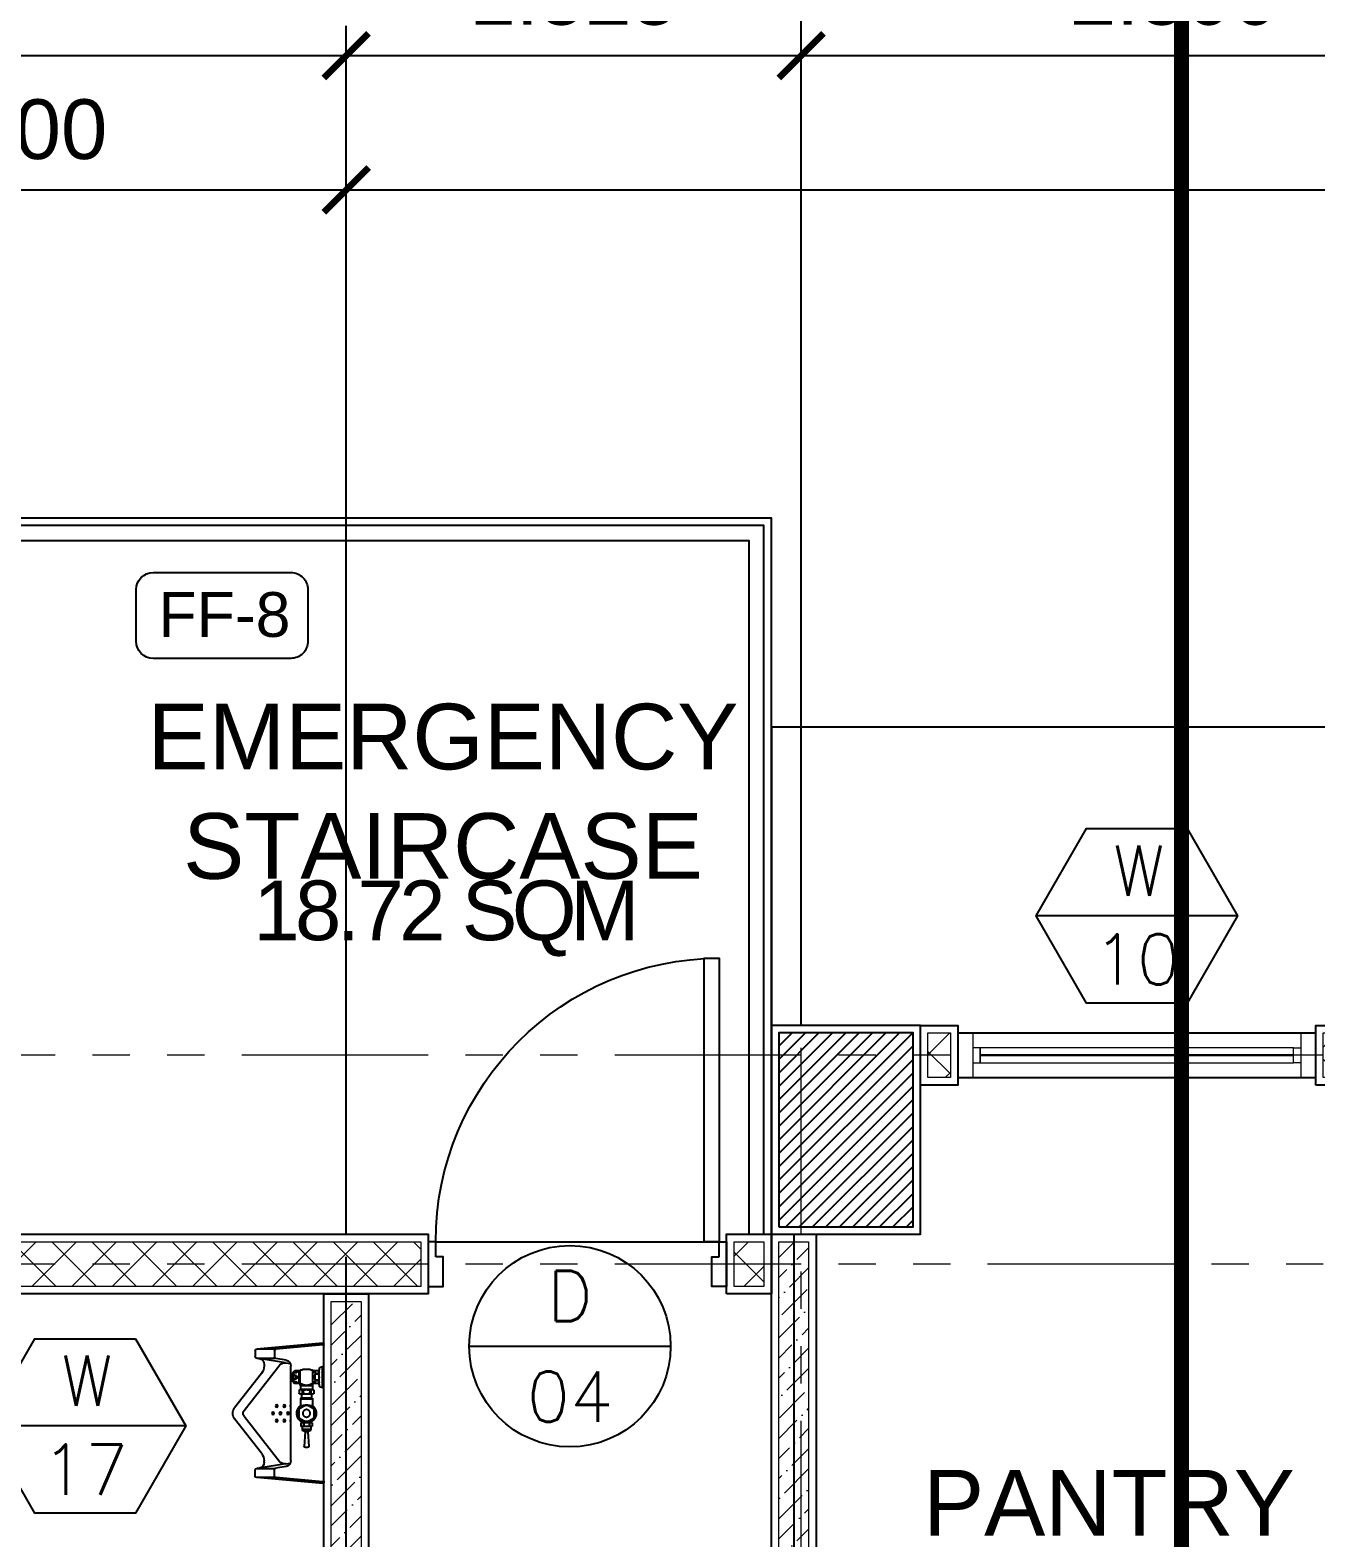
# Model space of a CAD drawing. Header units: metres. Extents: x -12400 to 1, y 0 to 106422.
# Drawn here: x -12148.54 to -12144.23, y 106405.45 to 106410.51 of the extents above; entities that cross this region are included whole.
import ezdxf
from ezdxf.enums import TextEntityAlignment as Align

# ---------------------------------------------------------------- set-up
doc = ezdxf.new("R2010")
doc.units = ezdxf.units.M
doc.header["$PDMODE"] = 35
for name, pattern in [('CENTER', [2, 1.25, -0.25, 0.25, -0.25]), ('HIDDEN2', [4.762499999999999, 3.175, -1.5875]), ('PHANTOM2', [1.25, 0.625, -0.125, 0.125, -0.125, 0.125, -0.125])]:
    doc.linetypes.add(name, pattern=pattern)
for name, color, linetype, lineweight in [('.3', 6, 'Continuous', 30), ('0.1', 1, 'Continuous', 9), ('0.20', 2, 'Continuous', 20), ('A-DIM-100', 8, 'Continuous', 0), ('DIM 001', 251, 'Continuous', 13), ('HATCH', 250, 'Continuous', 5), ('W', 140, 'Continuous', 80)]:
    doc.layers.add(name, color=color, linetype=linetype, lineweight=lineweight)
for name, color, linetype in [('1AR', 1, 'Continuous'), ('AR-WALL', 7, 'Continuous'), ('BAR', 6, 'Continuous'), ('FIXTURE', 35, 'Continuous'), ('P-FIXT', 8, 'Continuous'), ('P-FIXT-MISC', 84, 'Continuous'), ('P-HIDE', 1, 'HIDDEN2'), ('SCH-DOOR', 23, 'Continuous'), ('SCH-FLR', 224, 'Continuous'), ('SCH-WIND', 181, 'Continuous'), ('stone', 15, 'Continuous'), ('txt', 2, 'Continuous'), ('WALL', 7, 'Continuous'), ('WINDOW', 1, 'Continuous')]:
    doc.layers.add(name, color=color, linetype=linetype)
doc.layers.add('GUIDELINES', color=206, linetype='Continuous', plot=False)
doc.styles.add('arial', font='arial.ttf')
doc.styles.add('Arial-Bold', font='arial.ttf')
doc.styles.add('DIMTXT-100', font='arial.ttf')
doc.styles.add('swis721', font='swiss.ttf')
doc.styles.add('T-0.15', font='romans.shx', dxfattribs={"height": 0.15})
doc.dimstyles.new('D-100', dxfattribs={"dimtxt": 0.2, "dimasz": 0.15, "dimexe": 0.1, "dimexo": 0.1, "dimgap": 0.1, "dimtad": 1, "dimdec": 3, "dimzin": 4, "dimdsep": 46, "dimtxsty": 'DIMTXT-100', "dimblk": 'ARCHTICK', "dimcen": 0.2, "dimdle": 0.1, "dimclrd": 8, "dimclre": 8, "dimclrt": 2, "dimadec": 0, "dimazin": 1, "dimtfac": 1, "dimtdec": 3, "dimtofl": 0, "dimtmove": 2, "dimatfit": 3, "dimfxl": 1, "dimarcsym": 0})
doc.dimstyles.new('DIM 200', dxfattribs={"dimtxt": 200, "dimasz": 1, "dimexe": 0, "dimexo": 40, "dimgap": 50, "dimtad": 1, "dimtoh": 1, "dimdec": 0, "dimlfac": 2, "dimtxsty": 'swis721', "dimblk": 'CIR', "dimcen": 0, "dimclrd": 155, "dimclre": 155, "dimclrt": 4, "dimadec": 0, "dimazin": 0, "dimtfac": 1, "dimtdec": 0, "dimtix": 1, "dimtmove": 1, "dimatfit": 3, "dimldrblk": 'CIR', "dimfxl": 0, "dimarcsym": 0})

# ---------------------------------------------------------------- blocks, each defined once
blk = doc.blocks.new('CIR')
at = {"color": 4}
blk.add_circle((0, 0), 50, dxfattribs=at)
blk = doc.blocks.new('D-TAG')
at = {"layer": 'SCH-DOOR'}
blk.add_line((-0.2999999999883585, 0), (0.2999999999883585, 0), dxfattribs=at)
blk.add_circle((0, 5.821121362714621e-11), 0.3, dxfattribs=at)
at = {"layer": 'SCH-DOOR', "color": 2, "style": 'T-0.15'}
for tag, p in [('D-TAG', (-7.105427357601002e-14, 0.150000000029106)), ('D-NO', (-7.105427357601002e-14, -0.1499999999709054))]:
    blk.add_attdef(tag, text='', height=0.15, dxfattribs=at).set_placement(p, align=Align.MIDDLE_CENTER)
blk = doc.blocks.new('_ArchTick')
at = {"color": 0, "linetype": 'ByBlock', "const_width": 0.15}
blk.add_lwpolyline([(-0.5, -0.5), (0.5, 0.5)], dxfattribs=at)
blk = doc.blocks.new('*D106')
at = {"layer": 'DEFPOINTS', "color": 0, "transparency": 16777216}
for p in [(-12136.95441529414, 106411.3202236537), (-12162.95441529414, 106407.0702236537), (-12136.95441529414, 106407.0702236537)]:
    blk.add_point(p, dxfattribs=at)
at = {"layer": 'DIM 001', "color": 8, "lineweight": -2, "transparency": 16777216}
for p, q in [((-12162.95441529414, 106407.1702236537), (-12162.95441529414, 106411.4202236537)), ((-12136.95441529414, 106407.1702236537), (-12136.95441529414, 106411.4202236537)), ((-12163.05441529414, 106411.3202236537), (-12136.85441529414, 106411.3202236537))]:
    blk.add_line(p, q, dxfattribs=at)
at = {"layer": 'DIM 001', "color": 8, "lineweight": -2, "transparency": 16777216, "xscale": 0.15, "yscale": 0.15, "zscale": 0.15, "rotation": 180}
blk.add_blockref('_ArchTick', (-12162.95441529414, 106411.3202236537), dxfattribs=at)
at = {"layer": 'DIM 001', "color": 8, "lineweight": -2, "transparency": 16777216, "xscale": 0.15, "yscale": 0.15, "zscale": 0.15}
blk.add_blockref('_ArchTick', (-12136.95441529414, 106411.3202236537), dxfattribs=at)
at = {"layer": 'DIM 001', "color": 2, "transparency": 16777216, "insert": (-12149.95441529414, 106411.5223382512), "char_height": 0.2, "attachment_point": 5, "style": 'DIMTXT-100'}
blk.add_mtext('26.000', dxfattribs=at)
blk = doc.blocks.new('*D110')
at = {"layer": 'DEFPOINTS', "color": 0, "transparency": 16777216}
for p in [(-12145.95441529414, 106410.8702236537), (-12145.95441529414, 106407.0702236537), (-12149.95441529414, 106406.3702236537)]:
    blk.add_point(p, dxfattribs=at)
at = {"layer": 'DIM 001', "color": 8, "lineweight": -2, "transparency": 16777216}
for p, q in [((-12149.95441529414, 106406.4702236537), (-12149.95441529414, 106410.9702236537)), ((-12145.95441529414, 106407.1702236537), (-12145.95441529414, 106410.9702236537)), ((-12150.05441529414, 106410.8702236537), (-12145.85441529414, 106410.8702236537))]:
    blk.add_line(p, q, dxfattribs=at)
at = {"layer": 'DIM 001', "color": 8, "lineweight": -2, "transparency": 16777216, "xscale": 0.15, "yscale": 0.15, "zscale": 0.15, "rotation": 180}
blk.add_blockref('_ArchTick', (-12149.95441529414, 106410.8702236537), dxfattribs=at)
at = {"layer": 'DIM 001', "color": 8, "lineweight": -2, "transparency": 16777216, "xscale": 0.15, "yscale": 0.15, "zscale": 0.15}
blk.add_blockref('_ArchTick', (-12145.95441529414, 106410.8702236537), dxfattribs=at)
at = {"layer": 'DIM 001', "color": 2, "transparency": 16777216, "insert": (-12147.95441529414, 106411.0723382512), "char_height": 0.2, "attachment_point": 5, "style": 'DIMTXT-100'}
blk.add_mtext('4.000', dxfattribs=at)
blk = doc.blocks.new('*D111')
at = {"layer": 'DEFPOINTS', "color": 0, "transparency": 16777216}
for p in [(-12141.45441529414, 106410.8702236537), (-12145.95441529414, 106407.0702236537), (-12141.45441529414, 106407.0702236537)]:
    blk.add_point(p, dxfattribs=at)
at = {"layer": 'DIM 001', "color": 8, "lineweight": -2, "transparency": 16777216}
for p, q in [((-12145.95441529414, 106407.1702236537), (-12145.95441529414, 106410.9702236537)), ((-12141.45441529414, 106407.1702236537), (-12141.45441529414, 106410.9702236537)), ((-12146.05441529414, 106410.8702236537), (-12141.35441529414, 106410.8702236537))]:
    blk.add_line(p, q, dxfattribs=at)
at = {"layer": 'DIM 001', "color": 8, "lineweight": -2, "transparency": 16777216, "xscale": 0.15, "yscale": 0.15, "zscale": 0.15, "rotation": 180}
blk.add_blockref('_ArchTick', (-12145.95441529414, 106410.8702236537), dxfattribs=at)
at = {"layer": 'DIM 001', "color": 8, "lineweight": -2, "transparency": 16777216, "xscale": 0.15, "yscale": 0.15, "zscale": 0.15}
blk.add_blockref('_ArchTick', (-12141.45441529414, 106410.8702236537), dxfattribs=at)
at = {"layer": 'DIM 001', "color": 2, "transparency": 16777216, "insert": (-12143.70441529414, 106411.0723382512), "char_height": 0.2, "attachment_point": 5, "style": 'DIMTXT-100'}
blk.add_mtext('4.500', dxfattribs=at)
blk = doc.blocks.new('*D115')
at = {"layer": 'DEFPOINTS', "color": 0, "transparency": 16777216}
for p in [(-12147.47941529414, 106410.4202236537), (-12150.47941529414, 106406.3702236537), (-12147.47941529414, 106406.3702236537)]:
    blk.add_point(p, dxfattribs=at)
at = {"layer": 'DIM 001', "color": 8, "lineweight": -2, "transparency": 16777216}
for p, q in [((-12150.47941529414, 106406.4702236537), (-12150.47941529414, 106410.5202236537)), ((-12147.47941529414, 106406.4702236537), (-12147.47941529414, 106410.5202236537)), ((-12150.57941529414, 106410.4202236537), (-12147.37941529414, 106410.4202236537))]:
    blk.add_line(p, q, dxfattribs=at)
at = {"layer": 'DIM 001', "color": 8, "lineweight": -2, "transparency": 16777216, "xscale": 0.15, "yscale": 0.15, "zscale": 0.15, "rotation": 180}
blk.add_blockref('_ArchTick', (-12150.47941529414, 106410.4202236537), dxfattribs=at)
at = {"layer": 'DIM 001', "color": 8, "lineweight": -2, "transparency": 16777216, "xscale": 0.15, "yscale": 0.15, "zscale": 0.15}
blk.add_blockref('_ArchTick', (-12147.47941529414, 106410.4202236537), dxfattribs=at)
at = {"layer": 'DIM 001', "color": 2, "transparency": 16777216, "insert": (-12148.97941529414, 106410.6224064641), "char_height": 0.2, "attachment_point": 5, "style": 'DIMTXT-100'}
blk.add_mtext('3.000', dxfattribs=at)
blk = doc.blocks.new('*D116')
at = {"layer": 'DEFPOINTS', "color": 0, "transparency": 16777216}
for p in [(-12145.95441529414, 106410.4202236537), (-12145.95441529414, 106407.0702236537), (-12147.47941529414, 106406.3702236537)]:
    blk.add_point(p, dxfattribs=at)
at = {"layer": 'DIM 001', "color": 8, "lineweight": -2, "transparency": 16777216}
for p, q in [((-12147.47941529414, 106406.4702236537), (-12147.47941529414, 106410.5202236537)), ((-12145.95441529414, 106407.1702236537), (-12145.95441529414, 106410.5202236537)), ((-12147.57941529414, 106410.4202236537), (-12145.85441529414, 106410.4202236537))]:
    blk.add_line(p, q, dxfattribs=at)
at = {"layer": 'DIM 001', "color": 8, "lineweight": -2, "transparency": 16777216, "xscale": 0.15, "yscale": 0.15, "zscale": 0.15, "rotation": 180}
blk.add_blockref('_ArchTick', (-12147.47941529414, 106410.4202236537), dxfattribs=at)
at = {"layer": 'DIM 001', "color": 8, "lineweight": -2, "transparency": 16777216, "xscale": 0.15, "yscale": 0.15, "zscale": 0.15}
blk.add_blockref('_ArchTick', (-12145.95441529414, 106410.4202236537), dxfattribs=at)
at = {"layer": 'DIM 001', "color": 2, "transparency": 16777216, "insert": (-12146.71691529414, 106410.6223382512), "char_height": 0.2, "attachment_point": 5, "style": 'DIMTXT-100'}
blk.add_mtext('1.525', dxfattribs=at)
blk = doc.blocks.new('*D117')
at = {"layer": 'DEFPOINTS', "color": 0, "transparency": 16777216}
for p in [(-12143.45441529413, 106410.4202236537), (-12145.95441529414, 106407.0702236537), (-12143.45441529413, 106406.9702236537)]:
    blk.add_point(p, dxfattribs=at)
at = {"layer": 'DIM 001', "color": 8, "lineweight": -2, "transparency": 16777216}
for p, q in [((-12145.95441529414, 106407.1702236537), (-12145.95441529414, 106410.5202236537)), ((-12143.45441529413, 106407.0702236537), (-12143.45441529413, 106410.5202236537)), ((-12146.05441529414, 106410.4202236537), (-12143.35441529412, 106410.4202236537))]:
    blk.add_line(p, q, dxfattribs=at)
at = {"layer": 'DIM 001', "color": 8, "lineweight": -2, "transparency": 16777216, "xscale": 0.15, "yscale": 0.15, "zscale": 0.15, "rotation": 180}
blk.add_blockref('_ArchTick', (-12145.95441529414, 106410.4202236537), dxfattribs=at)
at = {"layer": 'DIM 001', "color": 8, "lineweight": -2, "transparency": 16777216, "xscale": 0.15, "yscale": 0.15, "zscale": 0.15}
blk.add_blockref('_ArchTick', (-12143.45441529413, 106410.4202236537), dxfattribs=at)
at = {"layer": 'DIM 001', "color": 2, "transparency": 16777216, "insert": (-12144.70441529413, 106410.6223382512), "char_height": 0.2, "attachment_point": 5, "style": 'DIMTXT-100'}
blk.add_mtext('2.500', dxfattribs=at)
blk = doc.blocks.new('*D121')
at = {"layer": 'DEFPOINTS', "color": 0, "transparency": 16777216}
for p in [(-12147.47941529414, 106409.9702236537), (-12147.47941529414, 106406.3702236537), (-12149.77941529414, 106403.7452236537)]:
    blk.add_point(p, dxfattribs=at)
at = {"layer": 'DIM 001', "color": 8, "lineweight": -2, "transparency": 16777216}
for p, q in [((-12149.77941529414, 106403.8452236537), (-12149.77941529414, 106410.0702236537)), ((-12147.47941529414, 106406.4702236537), (-12147.47941529414, 106410.0702236537)), ((-12149.87941529414, 106409.9702236537), (-12147.37941529414, 106409.9702236537))]:
    blk.add_line(p, q, dxfattribs=at)
at = {"layer": 'DIM 001', "color": 8, "lineweight": -2, "transparency": 16777216, "xscale": 0.15, "yscale": 0.15, "zscale": 0.15, "rotation": 180}
blk.add_blockref('_ArchTick', (-12149.77941529414, 106409.9702236537), dxfattribs=at)
at = {"layer": 'DIM 001', "color": 8, "lineweight": -2, "transparency": 16777216, "xscale": 0.15, "yscale": 0.15, "zscale": 0.15}
blk.add_blockref('_ArchTick', (-12147.47941529414, 106409.9702236537), dxfattribs=at)
at = {"layer": 'DIM 001', "color": 2, "transparency": 16777216, "insert": (-12148.62941529414, 106410.1724064641), "char_height": 0.2, "attachment_point": 5, "style": 'DIMTXT-100'}
blk.add_mtext('2.300', dxfattribs=at)
blk = doc.blocks.new('*D157')
at = {"layer": 'DEFPOINTS', "color": 0, "transparency": 16777216}
for p in [(-12136.95441529414, 106406.3702236538), (-12149.00441529414, 106403.7452236537), (-12135.25441529418, 106403.7452236537)]:
    blk.add_point(p, dxfattribs=at)
at = {"layer": 'DIM 001', "color": 8, "lineweight": -2, "transparency": 16777216}
for p, q in [((-12135.25441529418, 106406.4702236538), (-12135.25441529418, 106403.6452236537)), ((-12136.85441529414, 106406.3702236538), (-12135.15441529418, 106406.3702236538)), ((-12148.90441529414, 106403.7452236537), (-12135.15441529418, 106403.7452236537))]:
    blk.add_line(p, q, dxfattribs=at)
at = {"layer": 'DIM 001', "color": 8, "lineweight": -2, "transparency": 16777216, "xscale": 0.15, "yscale": 0.15, "zscale": 0.15}
for p, rotation in [((-12135.25441529418, 106406.3702236538), 90), ((-12135.25441529418, 106403.7452236537), 270)]:
    blk.add_blockref('_ArchTick', p, dxfattribs=dict(at, rotation=rotation))
at = {"layer": 'DIM 001', "color": 2, "transparency": 16777216, "insert": (-12135.45652989169, 106405.0577236537), "char_height": 0.2, "attachment_point": 5, "rotation": 90, "style": 'DIMTXT-100'}
blk.add_mtext('2.625', dxfattribs=at)
blk = doc.blocks.new('AM-UFV-P')
for p, q in [((-35, 0), (35, 0)), ((-35, 0), (-35, -4)), ((35, 0), (35, -4.000000000000455)), ((-183.5, -53), (-232.5583307503521, -50.09169093996843)), ((-179.5, -44.5), (-175.5, -43)), ((-179.5, -44.5), (-179.5, -71.5)), ((-175.5, -43), (-175.5, -73)), ((-165.4794172342263, -43), (-175.5000000000002, -43)), ((-165.5, -43.5), (-165.5, -72.5)), ((-153, -39.5), (-164, -39.5)), ((-164, -47.5), (-164, -49.5)), ((-153, -47.5), (-164, -47.5)), ((-153, -49.5), (-164, -49.5)), ((-153, -47.5), (-153, -49.5)), ((-151.5, -43.5), (-151.5, -72.5)), ((-145.5785287664237, -43), (-148.5, -43)), ((-148.5, -43), (-148.5, -44.5)), ((-148.2613607030553, -54.38500171259784), (-137.7613607030553, -36.19846823312446)), ((-143.3662692463452, -42), (-145.1577547170014, -42)), ((-131.5, -32.5834699457223), (-110.5, -32.5834699457223)), ((-104.2386392969449, -36.19846823312446), (-93.73863929694494, -54.38500171259784)), ((-70, -37.5), (-102.6696972201767, -37.5)), ((-73, -37.5), (-73, -78.5)), ((-70, -37.5), (-70, -78.5)), ((-56.49999999999989, -41), (-70, -41)), ((-56.49999999999989, -38.5), (-56.49999999999989, -77.5)), ((-42.99999999999989, -33), (-54.99999999999989, -33)), ((-54.99999999999989, -44), (-54.99999999999989, -47)), ((-42.99999999999989, -44), (-54.99999999999989, -44)), ((-42.99999999999989, -47), (-54.99999999999989, -47)), ((-42.99999999999989, -44), (-42.99999999999989, -47)), ((-27.49999999999989, -38), (-41.51154461283465, -38)), ((-41.49999999999989, -38.5), (-41.49999999999989, -77.5)), ((-34.99999999999989, -4), (35.00000000000011, -4)), ((-34.99999999999989, -4), (-33.00142649191491, -11.99429403234035)), ((-27.49999999999989, -38), (-26.86302466001473, -37)), ((-27.49999999999989, -78), (-27.49999999999989, -38)), ((-26.86302466001473, -37), (23.5, -37)), ((-20.99999999999989, -18.5), (-20.99999999999989, -35)), ((-20.99999999999989, -28.5), (-11.99999999999989, -28.5)), ((-16.49999999999989, -16), (16.5, -16)), ((-11.99999999999989, -18.5), (-10, -18.5)), ((-11.99999999999989, -18.5), (-11.99999999999989, -28.5)), ((-10, -18.5), (-10, -28.5)), ((-9.999999999999886, -28.5), (10, -28.5)), ((10, -18.5), (12, -18.5)), ((10, -18.5), (10, -28.5)), ((12, -18.5), (12, -28.5)), ((12, -28.5), (21, -28.5)), ((21, -18.5), (21, -35)), ((35.00000000000011, -4), (33.00142649191503, -11.99429403234035)), ((-183.5, -63), (-232.5583307503521, -65.90830906003157)), ((-183.5, -53), (-183.5, -63)), ((-175.5, -73), (-179.5, -71.5)), ((-165.4794172342263, -73), (-175.5, -73)), ((-164, -66.5), (-164, -68.5)), ((-153.0000000000002, -66.5), (-164, -66.5)), ((-153, -68.5), (-164, -68.5)), ((-153.0000000000002, -76.5), (-164, -76.5)), ((-153, -66.5), (-153, -68.5)), ((-149.5, -71.5), (-148.5, -73)), ((-145.5785287664237, -73), (-148.5, -73)), ((-137.7613607030553, -79.80153176687554), (-148.2613607030553, -61.61499828740216)), ((-143.3662692463452, -74), (-145.1577547170014, -74)), ((-110.5, -83.4165300542777), (-131.5, -83.4165300542777)), ((-93.73863929694494, -61.61499828740216), (-104.2386392969449, -79.80153176687554)), ((-70, -78.5), (-102.6696972201767, -78.5)), ((-56.49999999999989, -75), (-70, -75)), ((-54.99999999999989, -69), (-54.99999999999989, -72)), ((-42.99999999999989, -69), (-54.99999999999989, -69)), ((-42.99999999999989, -72), (-54.99999999999989, -72)), ((-42.99999999999989, -83), (-54.99999999999989, -83)), ((-42.99999999999989, -69), (-42.99999999999989, -72)), ((-27.49999999999989, -78), (-41.51154461283465, -78)), ((-27.49999999999989, -78), (-26.86302466001484, -79)), ((-26.86302466001484, -79), (23.5, -79)), ((-20.99999999999989, -83), (21, -83)), ((-20.99999999999989, -83), (-20.99999999999989, -97.5)), ((-20.99999999999989, -92.5), (-14.99999999999989, -92.5)), ((-17.99999999999989, -100.5), (18, -100.5)), ((-15.49999999999989, -100.5), (-15.49999999999989, -102.2824768700866)), ((-14.99999999999989, -92.48803407618198), (-14.99999999999989, -100.5)), ((-6, -92.5), (-6, -100.5)), ((-6, -92.5), (6, -92.5)), ((6, -92.5), (6, -100.5)), ((15, -92.48803407620153), (15, -100.5)), ((15.00000000000011, -92.5), (21, -92.5)), ((15.5, -100.5), (15.5, -102.2824768700866)), ((21, -82.99999999999955), (21, -97.5))]:
    blk.add_line(p, q)
for points in [[(-151.518372957667, -43.02755943650027), (-151.5, -43), (-150.5, -44.5)], [(-150.5, -73), (-149.5, -43)], [(-148.5, -44.5), (-149.5, -43), (-150.5, -44.5)], [(-149.5, -71.5), (-150.5, -73), (-151.5, -71.5)]]:
    blk.add_lwpolyline(points)
blk.add_circle((-121, -58), 12.5)
for centre, radius, start, end in [((-232.6766883020441, -52.08818574085262), 2, 86.60732367458516, 164.1433383979494), ((-179.1916529343673, -54.57779608751071), 4.58816901734348, 93.85345685994521, 159.8863384317429), ((-159.4166666666667, -43.5), 6.083333333333319, 138.8879095608329, 221.1120904391671), ((-140.666666666667, -58), 24.83333333333311, 159.9840403971173, 200.0159596028829), ((-157.5833333333335, -43.5), 6.083333333333319, 318.887909560833, 41.11209043916704), ((-176.3333333333333, -58), 24.83333333333311, 339.9840403971172, 20.01595960288267), ((-121, -58), 32.5, 39.10689781538957, 155.3469832214852), ((-108.531269265191, -58), 39.96873073480916, 156.4022568453382, 203.5977431546618), ((-121, -58), 27.5, 127.5536494185502, 172.4463505814501), ((-121, -58), 27.5, 112.4463505814498, 127.5536494185502), ((-121, -58), 27.5, 67.55364941855044, 112.4463505814498), ((-121, -58), 27.5, 52.4463505814501, 67.55364941855044), ((-121, -58), 27.5, 7.553649418550401, 52.4463505814501), ((-164.5416666666652, -58), 71.5416666666651, 343.3486993391459, 16.65130066085406), ((-45.66666666666663, -38.5), 10.83333333333329, 149.4897625938843, 210.5102374061157), ((-15.41666666666663, -58), 41.08333333333321, 164.4696679631493, 195.5303320368507), ((-52.33333333333314, -38.5), 10.83333333333329, 329.4897625938843, 30.5102374061157), ((-82.58333333333314, -58), 41.08333333333321, 344.4696679631493, 15.53033203685071), ((-30.09099899147884, -11.26668715723144), 3, 194.0362434679265, 263.4065406717525), ((0, 249.0624999999991), 265.0624999999989, 263.4065406717523, 276.5934593282477), ((8.719140243358197, -58), 36.21914024335814, 144.5632464150911, 215.4367535849089), ((-22.99999999999989, -35), 2, 270, 0), ((-16.49999999999989, -21.30000000000018), 5.300000000000013, 31.89079180184607, 148.1092081981541), ((-16.49999999999989, -24.4375), 6.062499999999962, 222.0750220508432, 317.9249779491569), ((0, -37.25), 21.25000000000016, 61.92751306414726, 118.0724869358527), ((0, -4.5), 25.99999999999974, 247.3801350519597, 292.6198649480403), ((16.5, -21.30000000000018), 5.300000000000013, 31.89079180184593, 148.1092081981539), ((16.5, -24.4375), 6.062499999999962, 222.0750220508431, 317.9249779491568), ((23, -35), 2, 180, 270), ((-29.625, -58), 57.12500000000003, 338.4314042648749, 21.56859573512498), ((30.09099899147895, -11.26668715723144), 3, 276.5934593282469, 345.9637565320737), ((-211.8633646436067, -58), 23.63663535639327, 164.1433383979493, 195.8566616020505), ((-232.6766883020441, -63.91181425914738), 2, 195.8566616020508, 273.3926763254156), ((-179.1916529343673, -61.42220391248975), 4.58816901734348, 200.1136615682571, 266.1465431400548), ((-159.4166666666667, -72.5), 6.083333333333319, 138.887909560833, 221.1120904391671), ((-157.5833333333335, -72.5), 6.083333333333319, 318.887909560833, 41.11209043916703), ((-121, -58), 32.5, 206.3608505240899, 320.8931021846103), ((-121, -58), 27.5, 172.4463505814501, 187.55364941855), ((-121, -58), 27.5, 187.55364941855, 232.44635058145), ((-121, -58), 27.5, 232.44635058145, 247.5536494185507), ((-121, -58), 27.5, 247.5536494185507, 292.4463505814498), ((-121, -58), 27.5, 292.4463505814498, 307.5536494185508), ((-121, -58), 27.5, 307.5536494185508, 352.4463505814494), ((-121, -58), 27.5, 352.4463505814494, 7.553649418550401), ((-45.66666666666663, -77.5), 10.83333333333329, 149.4897625938843, 210.5102374061157), ((-52.33333333333314, -77.5), 10.83333333333329, 329.4897625938843, 30.5102374061157), ((-26.04397409158469, -83.37123380724051), 5.057616946370748, 4.209349294655021, 59.8014171215136), ((-17.99999999999989, -92.49401703808917), 3.000005965966272, 359.8857339959993, 180.1142660040007), ((-17.99999999999989, -97.5), 3, 180, 269.9999999999999), ((0, -96.98505154417262), 7.491040472049557, 36.77843010713381, 143.2215698928662), ((18.00000000000011, -92.49401703808917), 3.000005965966272, 359.8857339959993, 180.1142660040007), ((18, -97.5), 3, 269.9999999999999, 0), ((26.0439740915848, -83.37123380724051), 5.057616946370748, 120.1985828784864, 175.790650705345), ((-12.99999999999989, -102.2824768700866), 2.5, 180, 263.6816343900797), ((1.13686837721616e-13, 15.12499999999864), 120.6249999999985, 263.6816343900803, 276.3183656099196), ((13, -102.2824768700866), 2.5, 276.3183656099202, 0)]:
    blk.add_arc(centre, radius, start, end)
blk = doc.blocks.new('A$C70C25C89')
at = {"layer": 'P-FIXT'}
for p, q in [((-0.2270403193979291, 0), (-0.2320209828976658, 0)), ((-0.2270403193979291, 0), (0.2270403193979291, 0)), ((0.2270403193979291, 0), (0.2320209828976658, 0)), ((-0.2350143383737304, -0.00319955701706931), (-0.2149996914886287, -0.2249999999767169)), ((-0.2300348248900264, -0.003181485168170184), (-0.2152843899530126, -0.1603024752694182)), ((0.2350143383737304, -0.00319955701706931), (0.2150003085116623, -0.2249999999767169)), ((0.2300348248900264, -0.003181485168170184), (0.2152850069833221, -0.1603024752694182)), ((-0.17798556262278, -0.1264222912141122), (-0.1842532236987608, -0.1608944271574728)), ((-0.1692109516297933, -0.1284797792322934), (-0.1836536471819272, -0.2167713196249679)), ((-0.1692109516297933, -0.1284797792322934), (-0.1664730839838739, -0.1117425606935285)), ((-0.009503696812316775, -0.2671896870597266), (-0.1621452885738108, -0.1471816698322073)), ((-0.1583081644203048, -0.1099999999860302), (0.1583087814433384, -0.1099999999860302)), ((0.009504313842626289, -0.2671896870597266), (0.1621459056041203, -0.1471816698322073)), ((0.1692115686601028, -0.1284797792322934), (0.1664737010141835, -0.1117425606935285)), ((0.1692115686601028, -0.1284797792322934), (0.1836542642122367, -0.2167713196249679)), ((0.1779861796458135, -0.1264222912141122), (0.1842538407290704, -0.1608944271574728)), ((-0.2149996914886287, -0.1616888482822105), (-0.2149996914886287, -0.2249999999767169)), ((-0.2102935474686092, -0.1649999999790452), (-0.1891725732493796, -0.1649999999790452)), ((-0.1849996914825169, -0.2249999999767169), (-0.1849996914825169, -0.1627544614020735)), ((-0.1639159770275, -0.1999999999534339), (-0.1592887924780371, -0.1999999999534339)), ((0.1639165940505336, -0.1999999999534339), (0.1592894095083466, -0.1999999999534339)), ((0.1850003085128265, -0.2249999999767169), (0.1850003085128265, -0.1627544614020735)), ((0.2102941644989187, -0.1649999999790452), (0.1891731902796892, -0.1649999999790452)), ((0.2150003085116623, -0.1616888482822105), (0.2150003085116623, -0.2249999999767169)), ((-0.2099996914839721, -0.2299999999813735), (-0.1899996914871735, -0.2299999999813735)), ((-0.1836536471819272, -0.2167713196249679), (-0.1849996914825169, -0.2249999999767169)), ((-0.1339447782738716, -0.2090535794268362), (-0.01813128592766589, -0.2989006973220967)), ((0.1339453953041811, -0.2090535794268362), (0.0181319029579754, -0.2989006973220967)), ((0.1836542642122367, -0.2167713196249679), (0.1850003085128265, -0.2249999999767169)), ((0.2100003085142816, -0.2299999999813735), (0.1900003085174831, -0.2299999999813735))]:
    blk.add_line(p, q, dxfattribs=at)
for centre, radius, start, end in [((-0.2320209828976658, -0.002999999967869371), 0.003, 90, 183.8140751683638), ((-0.2270403193979291, -0.002999999967869371), 0.003, 90, 183.468228503883), ((0.2270403193979291, -0.002999999967869371), 0.003, 356.531771496117, 90), ((0.2320209828976658, -0.002999999967869371), 0.003, 356.1859248316362, 90), ((-0.1583081644203048, -0.1300000000046566), 0.02, 90, 169.6951549488134), ((-0.1494732814680901, -0.1317084595793858), 0.02, 170.7098595044006, 230.6837464831475), ((0.1583087814433384, -0.1300000000046566), 0.02, 10.30484505118658, 90), ((0.1494738984983996, -0.1317084595793858), 0.02, 309.3162535168525, 9.290140495599383), ((-0.2102935474686092, -0.1599999999743886), 0.005, 183.468228503883, 270), ((-0.1891725732493796, -0.1599999999743886), 0.005, 270, 349.6951549488134), ((-0.1639159770275, -0.2199999999720603), 0.02, 90, 170.7098595044006), ((-0.1592887924780371, -0.2399999999906868), 0.04, 50.68374648314753, 90), ((0.1592894095083466, -0.2399999999906868), 0.04, 90, 129.3162535168525), ((0.1639165940505336, -0.2199999999720603), 0.02, 9.290140495599383, 90), ((0.1891731902796892, -0.1599999999743886), 0.005, 190.3048450511866, 270), ((0.2102941644989187, -0.1599999999743886), 0.005, 270, 356.531771496117), ((-0.2099996914839721, -0.2249999999767169), 0.005, 180, 270), ((-0.1899996914871735, -0.2249999999767169), 0.005, 270, 0), ((0.1900003085174831, -0.2249999999767169), 0.005, 180, 270), ((0.2100003085142816, -0.2249999999767169), 0.005, 270, 0), ((3.085151547566056e-07, -0.2749999591615051), 0.03, 232.8152940856794, 307.1847059143206), ((3.085151547566056e-07, -0.2555847793701105), 0.015, 230.6837464831475, 309.3162535168525)]:
    blk.add_arc(centre, radius, start, end, dxfattribs=at)
at = {"layer": 'P-FIXT-MISC'}
for centre in [(-0.02499969148630043, -0.1326672316645272), (3.085151547566056e-07, -0.1201672316528857), (3.085151547566056e-07, -0.1451672316179611), (0.02500030851660995, -0.1326672316645272), (-0.02499969148630043, -0.1576672316296026), (3.085151547566056e-07, -0.1701672316412441), (0.02500030851660995, -0.1576672316296026)]:
    blk.add_circle(centre, 0.004, dxfattribs=at)
for centre in [(-0.02499969148630043, -0.1076672316412441), (0.02500030851660995, -0.1076672316412441)]:
    blk.add_arc(centre, 0.004, 215.6753722872433, 324.3246277127568, dxfattribs=at)
at = {"layer": 'P-HIDE', "xscale": 0.001, "yscale": 0.001, "zscale": 0.001}
blk.add_blockref('AM-UFV-P', (0.1210003085143398, 0), dxfattribs=at)
blk = doc.blocks.new('FIREDOOR-1050')
at = {"layer": 'FIXTURE', "color": 2, "ltscale": 0.3}
blk.add_lwpolyline([(1514.263102653662, -407.726871438048), (1514.313102653663, -407.726871438048), (1514.313102653663, -406.7768714380509), (1514.263102653662, -406.7768714380509)], close=True, dxfattribs=at)
at = {"layer": 'FIXTURE', "color": 3}
for points in [[(1514.263102653662, -407.7768714380509), (1514.263102653662, -407.726871438048), (1514.238102653662, -407.726871438048), (1514.238102653662, -407.8768714380567), (1514.288102653663, -407.8768714380567), (1514.288102653663, -407.7768714380509), (1514.263102653662, -407.7768714380509)], [(1515.213102653661, -407.7768714380509), (1515.213102653661, -407.726871438048), (1515.238102653662, -407.726871438048), (1515.238102653662, -407.8768714380567), (1515.188102653661, -407.8768714380567), (1515.188102653661, -407.7768714380509), (1515.213102653661, -407.7768714380509)]]:
    blk.add_lwpolyline(points, dxfattribs=at)
at = {"layer": 'FIXTURE', "color": 1}
blk.add_arc((1514.263102653662, -407.726871438048), 0.9499999999996362, 0, 90, dxfattribs=at)
blk = doc.blocks.new('*U1968')
at = {"layer": 'HATCH'}
h = blk.add_hatch(dxfattribs=at)
h.set_pattern_fill('ANSI37', color=256, scale=0.03, angle=-180)
h.set_pattern_definition([(225, (0.3124999999343305, 0), (0.06735192090801863, -0.06735192090801868), []), (314.9999999999999, (0.3124999999343305, 0), (0.06735192090801868, 0.06735192090801861), [])])
h.paths.add_polyline_path([(0.02500000000873115, 0.1749999999883585), (0.02500000000873115, 0.02499999999417923), (1.374999999939787, 0.02499999999417923), (1.374999999939787, 0.1749999999883585)])
blk.add_lwpolyline([(0, 0.1999999999825377), (0, 0), (1.399999999933967, 0), (1.399999999933967, 0.1999999999825377)], close=True)
blk.add_lwpolyline([(0.02500000000873115, 0.1749999999883585), (0.02500000000873115, 0.02499999999417923), (1.374999999939787, 0.02499999999417923), (1.374999999939787, 0.1749999999883585)], close=True, dxfattribs=at)
blk = doc.blocks.new('*U1766')
at = {"layer": 'HATCH'}
h = blk.add_hatch(dxfattribs=at)
h.set_pattern_fill('ANSI37', color=256, scale=0.03, angle=-180)
h.set_pattern_definition([(225, (-0.9375000000100036, 0), (0.06735192090801863, -0.06735192090801868), []), (314.9999999999999, (-0.9375000000100036, 0), (0.06735192090801868, 0.06735192090801861), [])])
h.paths.add_polyline_path([(0.02500000000873115, 0.1749999999883585), (0.02500000000873115, 0.02499999999417923), (0.1249999999954534, 0.02499999999417923), (0.1249999999954534, 0.1749999999883585)])
blk.add_lwpolyline([(0, 0.1999999999825377), (0, 0), (0.1499999999896326, 0), (0.1499999999896326, 0.1999999999825377)], close=True)
blk.add_lwpolyline([(0.02500000000873115, 0.1749999999883585), (0.02500000000873115, 0.02499999999417923), (0.1249999999954534, 0.02499999999417923), (0.1249999999954534, 0.1749999999883585)], close=True, dxfattribs=at)
blk = doc.blocks.new('*U1753')
at = {"layer": 'HATCH'}
h = blk.add_hatch(dxfattribs=at)
h.set_pattern_fill('ANSI37', color=256, scale=0.03, angle=-180)
h.set_pattern_definition([(225, (0.3374999999617219, 0), (0.06735192090801863, -0.06735192090801868), []), (314.9999999999999, (0.3374999999617219, 0), (0.06735192090801868, 0.06735192090801861), [])])
h.paths.add_polyline_path([(0.02500000000873115, 0.1749999999883585), (0.02500000000873115, 0.02499999999417923), (1.399999999967179, 0.02499999999417923), (1.399999999967179, 0.1749999999883585)])
blk.add_lwpolyline([(0, 0.1999999999825377), (0, 0), (1.424999999961358, 0), (1.424999999961358, 0.1999999999825377)], close=True)
blk.add_lwpolyline([(0.02500000000873115, 0.1749999999883585), (0.02500000000873115, 0.02499999999417923), (1.399999999967179, 0.02499999999417923), (1.399999999967179, 0.1749999999883585)], close=True, dxfattribs=at)
blk = doc.blocks.new('*U1732')
at = {"layer": 'HATCH'}
h = blk.add_hatch(dxfattribs=at)
h.set_pattern_fill('ANSI36', color=256, scale=0.015)
h.set_pattern_definition([(45, (12095.67419102853, -106406.7665946045), (0.025256970340507, 0.09260889124852564), [0.1190625, -0.0238125, 0, -0.0238125])])
h.paths.add_polyline_path([(0.0249999999996362, 0.1249999999854481), (0.0249999999996362, 0.02499999999417923), (4.375000000020804, 0.02499999999417923), (4.375000000020804, 0.1249999999854481)])
at = {"color": 4}
blk.add_lwpolyline([(4.40000000002044, 0), (4.40000000002044, 0.1499999999796273), (0, 0.1499999999796273), (0, 0)], close=True, dxfattribs=at)
at = {"layer": 'HATCH'}
blk.add_lwpolyline([(4.375000000020804, 0.02499999999417923), (4.375000000020804, 0.1249999999854481), (0.0249999999996362, 0.1249999999854481), (0.0249999999996362, 0.02499999999417923)], close=True, dxfattribs=at)
blk = doc.blocks.new('*U72')
at = {"layer": 'HATCH'}
h = blk.add_hatch(dxfattribs=at)
h.set_pattern_fill('ANSI36', color=256, scale=0.015)
h.set_pattern_definition([(45, (12092.6491910285, -106406.7665946045), (0.025256970340507, 0.09260889124852564), [0.1190625, -0.0238125, 0, -0.0238125])])
h.paths.add_polyline_path([(0.0249999999996362, 0.1249999999854481), (0.0249999999996362, 0.02499999999417924), (1.34999999999934, 0.02499999999417923), (1.34999999999934, 0.1249999999854481)])
at = {"color": 4}
blk.add_lwpolyline([(1.374999999998976, 0), (1.374999999998976, 0.1499999999796273), (0, 0.1499999999796273), (0, 0)], close=True, dxfattribs=at)
at = {"layer": 'HATCH'}
blk.add_lwpolyline([(1.34999999999934, 0.02499999999417923), (1.34999999999934, 0.1249999999854481), (0.0249999999996362, 0.1249999999854481), (0.0249999999996362, 0.02499999999417923)], close=True, dxfattribs=at)
blk = doc.blocks.new('*U1752')
at = {"layer": 'HATCH'}
h = blk.add_hatch(dxfattribs=at)
h.set_pattern_fill('ANSI37', color=256, scale=0.03, angle=-180)
h.set_pattern_definition([(225, (-0.9624999999993513, 0), (0.06735192090801863, -0.06735192090801868), []), (314.9999999999999, (-0.9624999999993513, 0), (0.06735192090801868, 0.06735192090801861), [])])
h.paths.add_polyline_path([(0.02500000000873115, 0.1749999999883585), (0.02500000000873115, 0.02499999999417923), (0.1000000000061056, 0.02499999999417923), (0.1000000000061056, 0.1749999999883585)])
blk.add_lwpolyline([(0, 0.1999999999825377), (0, 0), (0.1250000000002849, 0), (0.1250000000002849, 0.1999999999825377)], close=True)
blk.add_lwpolyline([(0.02500000000873115, 0.1749999999883585), (0.02500000000873115, 0.02499999999417923), (0.1000000000061056, 0.02499999999417923), (0.1000000000061056, 0.1749999999883585)], close=True, dxfattribs=at)
blk = doc.blocks.new('2FCOLUMNS')
h = blk.add_hatch()
h.set_pattern_fill('ANSI31', color=8, scale=0.01)
h.set_pattern_definition([(45, (12128.21296792571, -106237.5702236537), (-0.02245064030267288, 0.02245064030267288), [])])
h.paths.add_polyline_path([(0.02499999999599822, 18.02499999999418), (0.4749999999967258, 18.02499999999418), (0.4749999999967258, 18.67500000000291), (0.02499999999599822, 18.67500000000291)])
h.paths.add_polyline_path([(4.924999999997453, 18.67500000000291), (4.924999999997453, 18.22499999999127), (4.274999999997817, 18.22499999999127), (4.274999999997817, 18.67500000000291)])
h.paths.add_polyline_path([(9.174999999997453, 18.02499999999418), (8.724999999996726, 18.02499999999418), (8.724999999996726, 18.67500000000291), (9.174999999997453, 18.67500000000291)])
h.paths.add_polyline_path([(13.42499999999745, 17.52499999999418), (13.42499999999745, 17.97500000000582), (12.77499999999782, 17.97500000000582), (12.77499999999782, 17.52499999999418)])
h.paths.add_polyline_path([(17.024999999996, 18.02499999999418), (17.47499999999673, 18.02499999999418), (17.47499999999673, 18.67500000000291), (17.024999999996, 18.67500000000291)])
h.paths.add_polyline_path([(21.274999999996, 18.67500000000291), (21.274999999996, 18.22499999999127), (21.92499999999563, 18.22499999999127), (21.92499999999563, 18.67500000000291)])
h.paths.add_polyline_path([(26.17499999999563, 18.02499999999418), (25.72499999999491, 18.02499999999418), (25.72499999999491, 18.67500000000291), (26.17499999999563, 18.67500000000291)])
h.paths.add_polyline_path([(26.17499999999563, 13.27499999999418), (25.72499999999491, 13.27499999999418), (25.72499999999491, 13.92500000000291), (26.17499999999563, 13.92500000000291)])
h.paths.add_polyline_path([(21.37499999999636, 13.27499999999418), (21.82499999999709, 13.27499999999418), (21.82499999999709, 13.92500000000291), (21.37499999999636, 13.92500000000291)])
h.paths.add_polyline_path([(17.024999999996, 13.27499999999418), (17.47499999999673, 13.27499999999418), (17.47499999999673, 13.92500000000291), (17.024999999996, 13.92500000000291)])
h.paths.add_polyline_path([(12.92499999999563, 13.27499999999418), (13.32499999999709, 13.27499999999418), (13.32499999999709, 13.67500000000291), (12.92499999999563, 13.67500000000291)])
h.paths.add_polyline_path([(9.174999999997453, 13.27499999999418), (8.724999999996726, 13.27499999999418), (8.724999999996726, 13.92500000000291), (9.174999999997453, 13.92500000000291)])
h.paths.add_polyline_path([(4.82499999999709, 13.27499999999418), (4.374999999996362, 13.27499999999418), (4.374999999996362, 13.92500000000291), (4.82499999999709, 13.92500000000291)])
h.paths.add_polyline_path([(0.02499999999599822, 13.27499999999418), (0.4749999999967258, 13.27499999999418), (0.4749999999967258, 13.92500000000291), (0.02499999999599822, 13.92500000000291)])
h.paths.add_polyline_path([(0.02499999999599822, 9.02499999999418), (0.4749999999967258, 9.02499999999418), (0.4749999999967258, 9.67500000000291), (0.02499999999599822, 9.67500000000291)])
h.paths.add_polyline_path([(9.174999999997453, 9.02499999999418), (8.724999999996726, 9.02499999999418), (8.724999999996726, 9.67500000000291), (9.174999999997453, 9.67500000000291)])
h.paths.add_polyline_path([(17.024999999996, 9.02499999999418), (17.47499999999673, 9.02499999999418), (17.47499999999673, 9.67500000000291), (17.024999999996, 9.67500000000291)])
h.paths.add_polyline_path([(26.17499999999563, 9.02499999999418), (25.72499999999491, 9.02499999999418), (25.72499999999491, 9.67500000000291), (26.17499999999563, 9.67500000000291)])
h.paths.add_polyline_path([(26.17499999999563, 4.774999999994179), (25.72499999999491, 4.774999999994179), (25.72499999999491, 5.42500000000291), (26.17499999999563, 5.42500000000291)])
h.paths.add_polyline_path([(21.82499999999709, 4.774999999994179), (21.37499999999636, 4.774999999994179), (21.37499999999636, 5.42500000000291), (21.82499999999709, 5.42500000000291)])
h.paths.add_polyline_path([(17.024999999996, 4.774999999994179), (17.47499999999673, 4.774999999994179), (17.47499999999673, 5.42500000000291), (17.024999999996, 5.42500000000291)])
h.paths.add_polyline_path([(13.32499999999709, 4.774999999994179), (12.87499999999636, 4.774999999994179), (12.87499999999636, 5.42500000000291), (13.32499999999709, 5.42500000000291)])
h.paths.add_polyline_path([(9.174999999997453, 4.774999999994179), (8.724999999996726, 4.774999999994179), (8.724999999996726, 5.42500000000291), (9.174999999997453, 5.42500000000291)])
h.paths.add_polyline_path([(4.374999999996362, 4.774999999994179), (4.82499999999709, 4.774999999994179), (4.82499999999709, 5.42500000000291), (4.374999999996362, 5.42500000000291)])
h.paths.add_polyline_path([(0.02499999999599822, 4.774999999994179), (0.4749999999967258, 4.774999999994179), (0.4749999999967258, 5.42500000000291), (0.02499999999599822, 5.42500000000291)])
h.paths.add_polyline_path([(0.02499999999599822, 2.25), (0.4749999999967258, 2.25), (0.4749999999967258, 2.900000000008731), (0.02499999999599822, 2.900000000008731)])
h.paths.add_polyline_path([(0.0249999999996362, 0.02499999999417923), (0.4250000000010914, 0.02499999999417923), (0.4250000000010914, 0.4250000000029104), (0.0249999999996362, 0.4250000000029104)])
h.paths.add_polyline_path([(2.899999999997817, 0.02500000000873115), (2.899999999997817, 0.4750000000203727), (2.249999999998181, 0.4750000000203727), (2.249999999998181, 0.02500000000873115)])
h.paths.add_polyline_path([(4.924999999997453, 0.02500000000873115), (4.924999999997453, 0.4750000000203727), (4.274999999997817, 0.4750000000203727), (4.274999999997817, 0.02500000000873115)])
h.paths.add_polyline_path([(9.174999999997453, 0.02500000000873115), (8.724999999996726, 0.02500000000873115), (8.724999999996726, 0.6750000000174623), (9.174999999997453, 0.6750000000174623)])
h.paths.add_polyline_path([(13.42499999999745, 1.025000000008731), (13.42499999999745, 1.475000000020373), (12.77499999999782, 1.475000000020373), (12.77499999999782, 1.025000000008731)])
h.paths.add_polyline_path([(17.024999999996, 0.02500000000873115), (17.47499999999673, 0.02500000000873115), (17.47499999999673, 0.6750000000174623), (17.024999999996, 0.6750000000174623)])
h.paths.add_polyline_path([(21.274999999996, 0.02500000000873115), (21.274999999996, 0.4750000000203727), (21.92499999999563, 0.4750000000203727), (21.92499999999563, 0.02500000000873115)])
h.paths.add_polyline_path([(26.17499999999563, 0.02500000000873115), (25.72499999999491, 0.02500000000873115), (25.72499999999491, 0.6750000000174623), (26.17499999999563, 0.6750000000174623)])
at = {"color": 7}
blk.add_lwpolyline([(16.99999999999636, 18), (17.49999999999636, 18), (17.49999999999636, 18.69999999999709), (16.99999999999636, 18.69999999999709)], close=True, dxfattribs=at)
at = {"layer": 'stone', "color": 5}
blk.add_lwpolyline([(17.024999999996, 18.02499999999418), (17.47499999999673, 18.02499999999418), (17.47499999999673, 18.67500000000291), (17.024999999996, 18.67500000000291)], close=True, dxfattribs=at)
blk = doc.blocks.new('FP_2F')
at = {"layer": '.3', "color": 3}
blk.add_lwpolyline([(18.70000000002074, 19.59999999999127), (19.75000000002001, 19.59999999997672)], dxfattribs=at)
at = {"color": 1}
blk.add_lwpolyline([(16.87500000001455, 18.97499999999127), (17.82500000000255, 18.97499999999127)], dxfattribs=at)
at = {"layer": '0.20'}
for points in [[(18.62500000002001, 19.67499999998836), (18.6750000000211, 19.67499999998836), (18.6750000000211, 19.52499999997963), (18.62500000002001, 19.52499999997963)], [(19.82500000002074, 19.67499999998836), (19.77500000001965, 19.67499999998836), (19.77500000001965, 19.52499999997963), (19.82500000002074, 19.52499999997963)], [(18.70000000002074, 19.62499999998545), (18.6750000000211, 19.62499999998545), (18.6750000000211, 19.57499999998254), (18.70000000002074, 19.57499999998254)], [(19.75000000002001, 19.62499999998545), (19.77500000001965, 19.62499999998545), (19.77500000001965, 19.57499999998254), (19.75000000002001, 19.57499999998254)]]:
    blk.add_lwpolyline(points, close=True, dxfattribs=at)
at = {"layer": '0.20', "color": 8}
blk.add_lwpolyline([(19.75000000002001, 19.62499999998545), (18.70000000002074, 19.62499999998545), (18.70000000002074, 19.57499999998254), (19.75000000002001, 19.57499999998254)], close=True, dxfattribs=at)
at = {"layer": '1AR', "color": 1}
blk.add_lwpolyline([(18, 1.000000000058208), (18, -7.275957614183426e-11), (28.19999999999891, -1.455191522836685e-11), (28.19999999999891, 20.69999999996799), (18, 20.69999999996799), (18, 19.69999999996799)], dxfattribs=at)
at = {"layer": 'GUIDELINES'}
for points in [[(18.07500000000073, 18.99999999998545), (18.07499999999891, 6.375)], [(16.57500000000073, 14.32499999998254), (16.57500000000073, 18.92499999998836)]]:
    blk.add_lwpolyline(points, dxfattribs=at)
at = {"layer": 'WINDOW'}
for p, q in [((18.62500000002001, 19.67499999998836), (19.82500000002074, 19.67499999998836)), ((18.62500000002001, 19.52499999997963), (19.82500000002074, 19.52499999997963))]:
    blk.add_line(p, q, dxfattribs=at)
at = {"xscale": -1}
blk.add_blockref('FIREDOOR-1050', (1532.088102653674, 426.7018714380392), dxfattribs=at)
blk.add_blockref('2FCOLUMNS', (1.000000000003638, 0.9999999999854481))
for name, p, rotation in [('*U1752', (18.5, 19.70000000015716), 180), ('*U1753', (19.82500000002074, 19.70000000015716), 180), ('*U1968', (15.45000000001164, 18.99999999995634), 180), ('*U1766', (17.85000000000218, 19.00000000005821), 180), ('*U72', (17.99999999999454, 17.62499999998545), 270), ('*U1732', (16.50000000000364, 14.39999999996508), 270)]:
    blk.add_blockref(name, p, dxfattribs=dict(at, rotation=rotation))
at = {"layer": 'WALL', "xscale": -1, "rotation": 270}
blk.add_blockref('A$C70C25C89', (16.50000000000182, 18.39999999990687), dxfattribs=at)
at = {"layer": '0.1', "color": 2, "insert": (17.32500000000255, 19.17500000001746), "char_height": 0.13, "attachment_point": 5}
blk.add_mtext_dynamic_manual_height_columns('{\\Fx-hlvm1s|c0;\\W0.9;\\T0.9;\\C3;REAR EXIT}', width=5150.828219755791, gutter_width=1, heights=[0], dxfattribs=at)
blk = doc.blocks.new('A$C448bbf8b')
at = {"layer": 'BAR', "color": 2}
blk.add_lwpolyline([(-3.781249999941792, 2.325000000026193), (1.075000000071668, 2.325000000026193), (1.075000000060754, 1.01863406598568e-10), (1.125000000070941, 1.01863406598568e-10), (1.125000000070941, 2.375000000029104), (-3.793749999940701, 2.375000000029104)], dxfattribs=at)
at = {"layer": 'P-HIDE', "linetype": 'Continuous'}
blk.add_lwpolyline([(1.150000000072396, 2.91038304567337e-11), (1.150000000072396, 2.400000000023283), (-3.799999999939246, 2.400000000023283)], dxfattribs=at)
at = {"layer": '0.1', "color": 2, "insert": (0.7750000000723958, 2.225000000020373), "char_height": 0.1, "attachment_point": 5}
blk.add_mtext_dynamic_manual_height_columns('{\\Fx-hlvm1s|c0;\\W0.9;\\T0.9;\\C3;RAILINGS}', width=5150.828219755791, gutter_width=1, heights=[0], dxfattribs=at)
blk = doc.blocks.new('W-TAG')
at = {"layer": 'SCH-WIND'}
blk.add_line((-0.2999999999883585, 1.4210854715202e-14), (0.2999999999883585, -1.4210854715202e-14), dxfattribs=at)
blk.add_lwpolyline([(-0.1500000000232831, 0.2598076211288429), (-0.3000000000465661, 1.4210854715202e-14), (-0.1500000000232831, -0.2598076211288429), (0.1499999999650754, -0.2598076211288429), (0.2999999999883585, -1.4210854715202e-14), (0.1499999999650754, 0.2598076211288429)], close=True, dxfattribs=at)
at = {"layer": 'SCH-WIND', "color": 2, "style": 'T-0.15'}
for tag, p in [('W-TAG', (-0.005861362880693832, 0.1346037882111908)), ('W-NO', (-1.4210854715202e-14, -0.1299038105644215))]:
    blk.add_attdef(tag, text='', height=0.15, dxfattribs=at).set_placement(p, align=Align.MIDDLE_CENTER)
blk = doc.blocks.new('GRID1')
at = {"color": 6, "linetype": 'PHANTOM2'}
for points in [[(-12143.25441529414, 106384.7702236537), (-12143.25441529414, 106412.5702236537)], [(-12130.75441529413, 106407.8702236537), (-12163.75441529414, 106407.8702236537)], [(-12130.75441529413, 106407.1702236537), (-12163.15441529414, 106407.1702236537)]]:
    blk.add_leader(points, dimstyle='DIM 200', override={"dimasz": 0.002, "dimgap": 60, "dimtad": 0}, dxfattribs=at)

msp = doc.modelspace()

# ---------------------------------------------------------------- linework, layer by layer
at = {"layer": 'BAR', "color": 2}
msp.add_lwpolyline([(-12150.98566529413, 106408.7952236537), (-12146.12941529412, 106408.7952236537), (-12146.12941529413, 106406.4702236538), (-12146.07941529412, 106406.4702236538), (-12146.07941529412, 106408.8452236537), (-12150.99816529413, 106408.8452236537)], dxfattribs=at)
at = {"layer": 'GUIDELINES'}
for points in [[(-12165.10441529414, 106410.4202236537), (-12134.80441529414, 106410.4202236537), (-12134.80441529414, 106385.3202236537), (-12165.10441529414, 106385.3202236537)], [(-12165.10441529414, 106410.4202236537), (-12134.80441529414, 106410.4202236537), (-12134.80441529414, 106385.3202236537), (-12165.10441529414, 106385.3202236537)], [(-12164.65441529414, 106409.9702236537), (-12135.25441529414, 106409.9702236537), (-12135.25441529414, 106385.7702236537), (-12164.65441529414, 106385.7702236537)]]:
    msp.add_lwpolyline(points, close=True, dxfattribs=at)
at = {"layer": 'P-HIDE', "linetype": 'Continuous'}
msp.add_lwpolyline([(-12146.05441529412, 106406.4702236537), (-12146.05441529412, 106408.8702236537), (-12151.00441529413, 106408.8702236537)], dxfattribs=at)
at = {"layer": 'SCH-FLR', "color": 1}
msp.add_lwpolyline([(-12147.66510673871, 106408.4002177472), (-12148.12590673874, 106408.4002177472, -0.414213562373095), (-12148.1835067387, 106408.4578177472), (-12148.1835067387, 106408.6306177472, -0.414213562373095), (-12148.12590673874, 106408.6882177472), (-12147.66510673871, 106408.6882177472, -0.414213562373095), (-12147.6075067387, 106408.6306177472), (-12147.6075067387, 106408.4578177472, -0.414213562373095)], format="xyb", close=True, dxfattribs=at)
at = {"layer": 'W', "linetype": 'CENTER', "ltscale": 1.2, "const_width": 0.05}
msp.add_lwpolyline([(-12144.67941529379, 106412.6702236537), (-12144.67941529379, 106383.271021616), (-12144.67941529379, 106383.271021616), (-12144.67941529379, 106383.271021616)], dxfattribs=at)

# ---------------------------------------------------------------- block references
msp.add_blockref('FP_2F', (-12164.05441529414, 106387.4702236537))
at = {"layer": 'A-DIM-100'}
msp.add_blockref('GRID1', (-2.700000000000728, -0.8000000000029104), dxfattribs=at)
at = {"layer": 'AR-WALL'}
msp.add_blockref('A$C448bbf8b', (-12147.20441529419, 106406.4702236537), dxfattribs=at)
at = {"layer": 'SCH-WIND', "color": 2}
ref = msp.add_blockref('W-TAG', (-12144.82941529416, 106407.5375072277), dxfattribs=dict(at, xscale=-1.125000000042443, yscale=1.125000000042443, zscale=1.125000000042443))
ref.add_attrib('W-NO', '10', dxfattribs={"color": 2, "height": 0.1687500000063664, "style": 'T-0.15'}).set_placement((-12144.82941529416, 106407.3913654408), align=Align.MIDDLE_CENTER)
ref.add_attrib('W-TAG', 'W', dxfattribs={"color": 2, "height": 0.1687500000063664, "style": 'T-0.15'}).set_placement((-12144.82282126092, 106407.6889364895), align=Align.MIDDLE_CENTER)
at = {"layer": 'SCH-WIND', "xscale": 1.125, "yscale": 1.125, "zscale": 1.125}
msp.add_blockref('D-TAG', (-12146.72941529414, 106406.0952236537), dxfattribs=at).add_auto_attribs({'D-NO': '04', 'D-TAG': 'D'})
at = {"layer": 'SCH-WIND', "color": 2}
ref = msp.add_blockref('W-TAG', (-12148.35441529419, 106405.8279400798), dxfattribs=dict(at, xscale=-1.125000000042443, yscale=1.125000000042443, zscale=1.125000000042443))
ref.add_attrib('W-NO', '17', dxfattribs={"color": 2, "height": 0.1687500000063664, "style": 'T-0.15'}).set_placement((-12148.35441529419, 106405.681798293), align=Align.MIDDLE_CENTER)
ref.add_attrib('W-TAG', 'W', dxfattribs={"color": 2, "height": 0.1687500000063664, "style": 'T-0.15'}).set_placement((-12148.34782126095, 106405.9793693416), align=Align.MIDDLE_CENTER)

# ---------------------------------------------------------------- texts
at = {"linetype": 'Continuous', "attachment_point": 5, "style": 'arial'}
for s, width, insert, char_height in [('\\pxse0.75,t28;{\\C4;EMERGENCY\\PSTAIRCASE}', 2.023734659175447, (-12147.15500785389, 106407.9534115867), 0.22), ('\\pxse0.75,t28;{\\T0.9;\\C3;18.72 SQM}', 1.598044222268713, (-12147.15500785389, 106407.5284115867), 0.2), ('\\pxse0.75,t28;{\\C4;PANTRY}', 6.084194777119323, (-12144.92288542998, 106405.5707236537), 0.22)]:
    msp.add_mtext_dynamic_manual_height_columns(s, width=width, gutter_width=0.001, heights=[0], dxfattribs=dict(at, insert=insert, char_height=char_height))
at = {"layer": 'txt', "color": 6, "linetype": 'Continuous', "insert": (-12147.88738383777, 106408.6223299198), "char_height": 0.15, "width": 0.4656548431105184, "attachment_point": 2, "style": 'Arial-Bold'}
msp.add_mtext('{\\C2;FF-8}', dxfattribs=at)

# ---------------------------------------------------------------- dimensions: what is measured, and where the dimension line sits
at = {"layer": 'DIM 001'}
for base, p1, p2, picture, middle in [((-12136.95441529414, 106411.3202236537), (-12162.95441529414, 106407.0702236537), (-12136.95441529414, 106407.0702236537), '*D106', (-12149.95441529414, 106411.5223382512)), ((-12145.95441529414, 106410.8702236537), (-12149.95441529414, 106406.3702236537), (-12145.95441529414, 106407.0702236537), '*D110', (-12147.95441529414, 106411.0723382512)), ((-12141.45441529414, 106410.8702236537), (-12145.95441529414, 106407.0702236537), (-12141.45441529414, 106407.0702236537), '*D111', (-12143.70441529414, 106411.0723382512)), ((-12147.47941529414, 106410.4202236537), (-12150.47941529414, 106406.3702236537), (-12147.47941529414, 106406.3702236537), '*D115', (-12148.97941529414, 106410.6224064641)), ((-12145.95441529414, 106410.4202236537), (-12147.47941529414, 106406.3702236537), (-12145.95441529414, 106407.0702236537), '*D116', (-12146.71691529414, 106410.6223382512)), ((-12143.45441529413, 106410.4202236537), (-12145.95441529414, 106407.0702236537), (-12143.45441529413, 106406.9702236537), '*D117', (-12144.70441529413, 106410.6223382512)), ((-12147.47941529414, 106409.9702236537), (-12149.77941529414, 106403.7452236537), (-12147.47941529414, 106406.3702236537), '*D121', (-12148.62941529414, 106410.1724064641))]:
    dim = msp.add_linear_dim(base=base, p1=p1, p2=p2, dimstyle='D-100', dxfattribs=at)
    dim.commit()
    dim.dimension.update_dxf_attribs({"geometry": picture, "text_midpoint": middle})
dim = msp.add_linear_dim(base=(-12135.25441529418, 106403.7452236537), p1=(-12136.95441529414, 106406.3702236537), p2=(-12149.00441529414, 106403.7452236537), angle=90, dimstyle='D-100', dxfattribs=at)
dim.commit()
dim.dimension.update_dxf_attribs({"geometry": '*D157', "text_midpoint": (-12135.45652989169, 106405.0577236537)})

doc.saveas('drawing.dxf')
